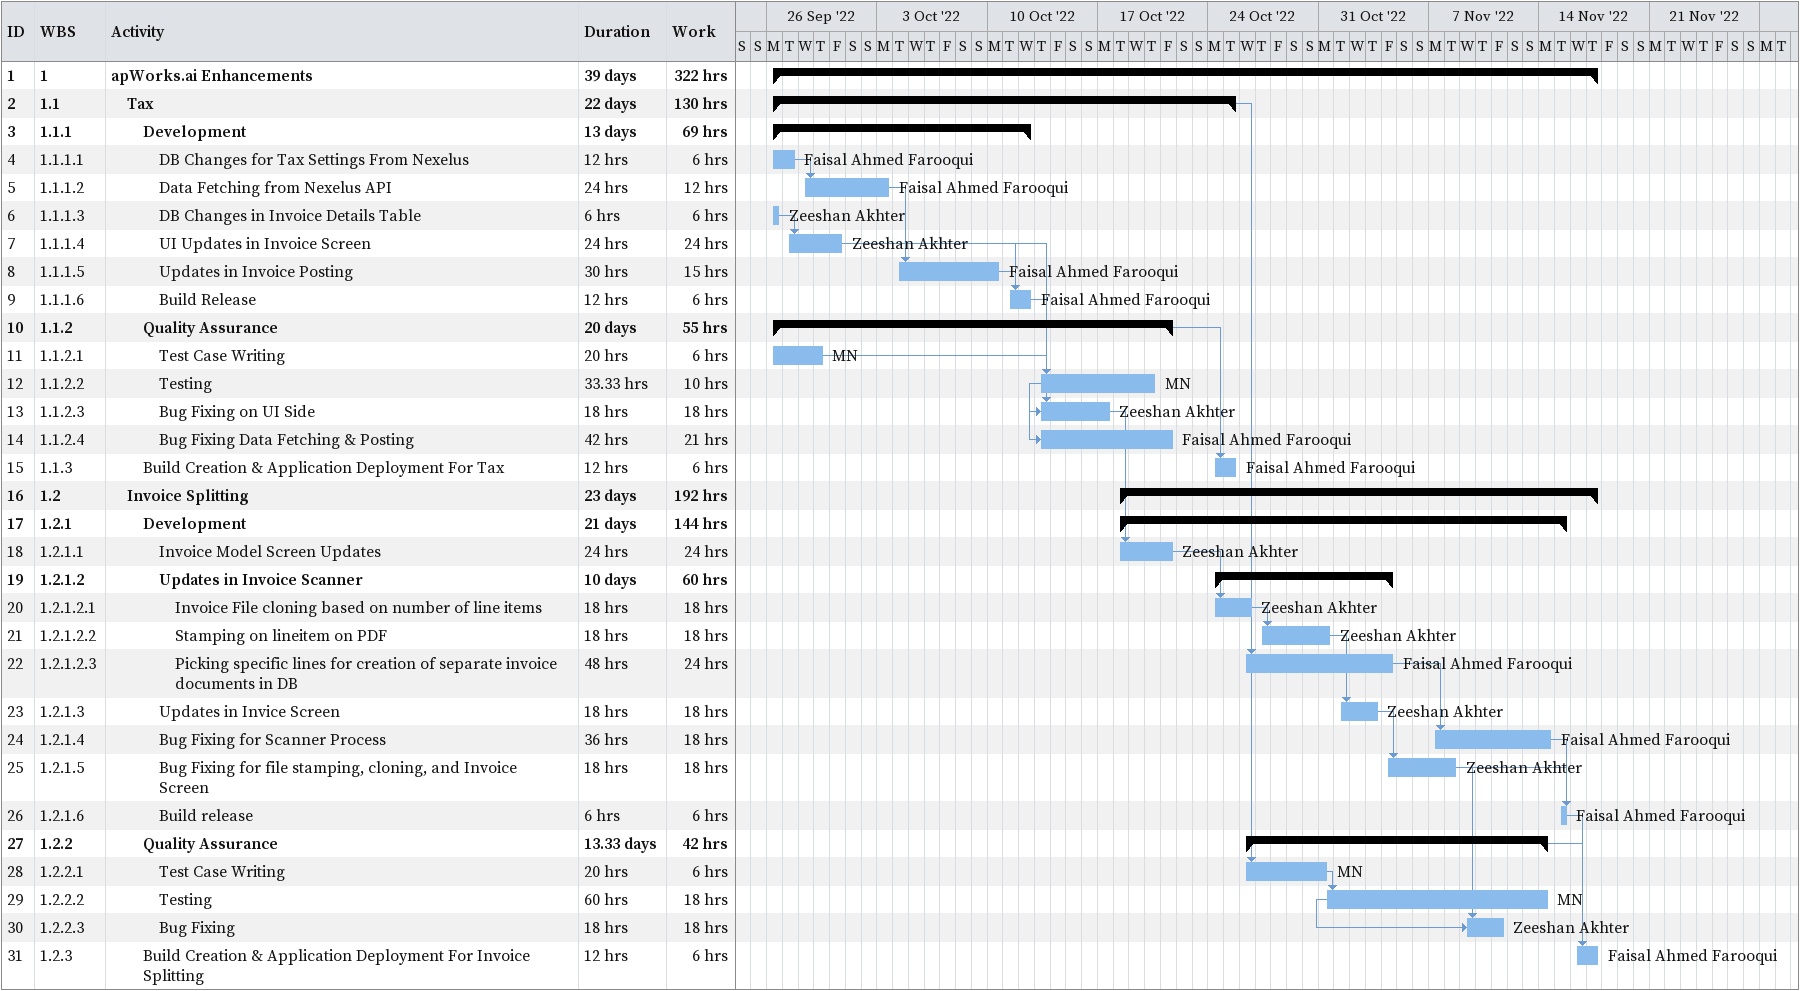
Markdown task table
| ID | WBS | Task | Duration | Start | Finish | Predecessors | Resources | Work (h) |
|---|---|---|---|---|---|---|---|---|
| 1 | 1 | **apWorks.ai Enhancements** | 39d | 2022-09-26 | 2022-11-17 |  |  | 322 |
| 2 | 1.1 | **Tax** | 22d | 2022-09-26 | 2022-10-25 |  |  | 130 |
| 3 | 1.1.1 | **Development** | 13d | 2022-09-26 | 2022-10-12 |  |  | 69 |
| 4 | 1.1.1.1 | DB Changes for Tax Settings From Nexelus | 12h | 2022-09-26 | 2022-09-27 |  | Faisal Ahmed Farooqui | 6 |
| 5 | 1.1.1.2 | Data Fetching from Nexelus API | 24h | 2022-09-28 | 2022-10-03 | 4 | Faisal Ahmed Farooqui | 12 |
| 6 | 1.1.1.3 | DB Changes in Invoice Details Table | 6h | 2022-09-26 | 2022-09-26 |  | Zeeshan Akhter | 6 |
| 7 | 1.1.1.4 | UI Updates in Invoice Screen | 24h | 2022-09-27 | 2022-09-30 | 6 | Zeeshan Akhter | 24 |
| 8 | 1.1.1.5 | Updates in Invoice Posting | 30h | 2022-10-04 | 2022-10-10 | 5 | Faisal Ahmed Farooqui | 15 |
| 9 | 1.1.1.6 | Build Release | 12h | 2022-10-11 | 2022-10-12 | 7, 8 | Faisal Ahmed Farooqui | 6 |
| 10 | 1.1.2 | **Quality Assurance** | 20d | 2022-09-26 | 2022-10-21 |  |  | 55 |
| 11 | 1.1.2.1 | Test Case Writing | 20h | 2022-09-26 | 2022-09-29 |  | MN | 6 |
| 12 | 1.1.2.2 | Testing | 33.33h | 2022-10-13 | 2022-10-20 | 9, 11 | MN | 10 |
| 13 | 1.1.2.3 | Bug Fixing on UI Side | 18h | 2022-10-13 | 2022-10-17 | 7, 12SS | Zeeshan Akhter | 18 |
| 14 | 1.1.2.4 | Bug Fixing Data Fetching & Posting | 42h | 2022-10-13 | 2022-10-21 | 12SS | Faisal Ahmed Farooqui | 21 |
| 15 | 1.1.3 | Build Creation & Application Deployment For Tax | 12h | 2022-10-24 | 2022-10-25 | 10 | Faisal Ahmed Farooqui | 6 |
| 16 | 1.2 | **Invoice Splitting** | 23d | 2022-10-18 | 2022-11-17 |  |  | 192 |
| 17 | 1.2.1 | **Development** | 21d | 2022-10-18 | 2022-11-15 |  |  | 144 |
| 18 | 1.2.1.1 | Invoice Model Screen Updates | 24h | 2022-10-18 | 2022-10-21 | 13 | Zeeshan Akhter | 24 |
| 19 | 1.2.1.2 | **Updates in Invoice Scanner** | 10d | 2022-10-24 | 2022-11-04 |  |  | 60 |
| 20 | 1.2.1.2.1 | Invoice File cloning based on number of line items | 18h | 2022-10-24 | 2022-10-26 | 18 | Zeeshan Akhter | 18 |
| 21 | 1.2.1.2.2 | Stamping on lineitem on PDF | 18h | 2022-10-27 | 2022-10-31 | 20 | Zeeshan Akhter | 18 |
| 22 | 1.2.1.2.3 | Picking specific lines for creation of separate invoice documents in DB | 48h | 2022-10-26 | 2022-11-04 | 2 | Faisal Ahmed Farooqui | 24 |
| 23 | 1.2.1.3 | Updates in Invice Screen | 18h | 2022-11-01 | 2022-11-03 | 21 | Zeeshan Akhter | 18 |
| 24 | 1.2.1.4 | Bug Fixing for Scanner Process | 36h | 2022-11-07 | 2022-11-14 | 22 | Faisal Ahmed Farooqui | 18 |
| 25 | 1.2.1.5 | Bug Fixing for file stamping, cloning, and Invoice Screen | 18h | 2022-11-04 | 2022-11-08 | 23 | Zeeshan Akhter | 18 |
| 26 | 1.2.1.6 | Build release | 6h | 2022-11-15 | 2022-11-15 | 24, 25 | Faisal Ahmed Farooqui | 6 |
| 27 | 1.2.2 | **Quality Assurance** | 13.33d | 2022-10-26 | 2022-11-14 |  |  | 42 |
| 28 | 1.2.2.1 | Test Case Writing | 20h | 2022-10-26 | 2022-10-31 | 2 | MN | 6 |
| 29 | 1.2.2.2 | Testing | 60h | 2022-10-31 | 2022-11-14 | 28 | MN | 18 |
| 30 | 1.2.2.3 | Bug Fixing | 18h | 2022-11-09 | 2022-11-11 | 29SS, 25 | Zeeshan Akhter | 18 |
| 31 | 1.2.3 | Build Creation & Application Deployment For Invoice Splitting | 12h | 2022-11-16 | 2022-11-17 | 26, 27 | Faisal Ahmed Farooqui | 6 |
